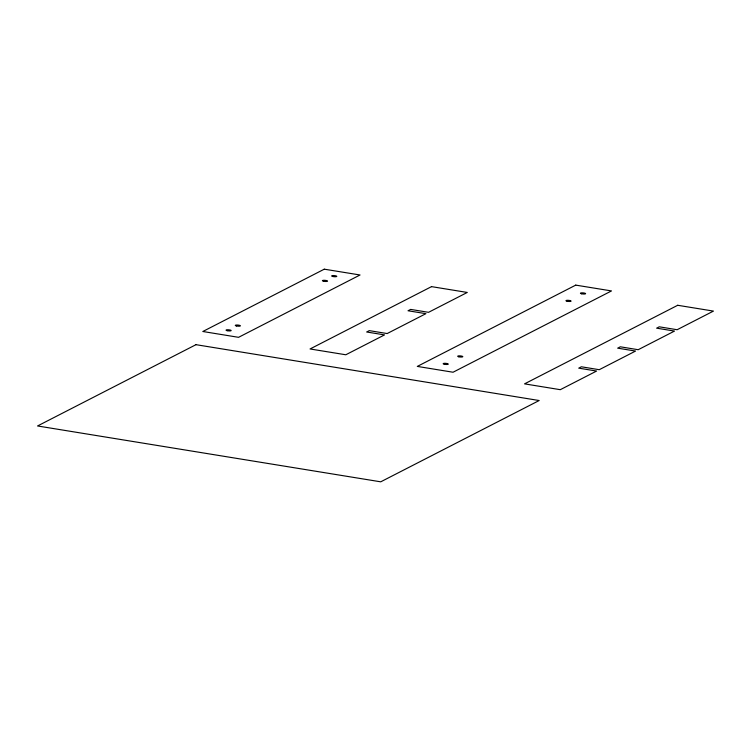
<?xml version="1.0" encoding="UTF-8"?>
<svg xmlns="http://www.w3.org/2000/svg" width="751" height="751" viewBox="0 0 751 751"><rect width="100%" height="100%" fill="white"/><g stroke="black" fill="none" stroke-linecap="round" stroke-linejoin="round"><path stroke-width="1.13" d="M324.282 269.177L202.817 331.501L238.565 337.321L360.029 274.988L324.282 269.177M195.992 344.671L37.55 425.967L380.729 481.823L539.171 400.527L195.992 344.671M431.525 286.629L310.06 348.962L345.807 354.772L384.531 334.899L366.657 331.998L369.304 330.637L387.178 333.547L425.901 313.674L408.028 310.764L410.675 309.412L428.549 312.322L467.272 292.449L431.525 286.629M575.745 285.117L417.303 366.413L453.05 372.233L611.492 290.928L575.745 285.117M677.702 305.281L524.545 383.864L560.293 389.685L596.604 371.05L578.73 368.15L581.368 366.788L599.242 369.699L635.553 351.064L617.679 348.164L620.317 346.802L638.19 349.713L674.501 331.078L656.627 328.168L659.265 326.816L677.139 329.727L713.45 311.092L677.702 305.281M227.187 330.693A2.563 0.554 4.9 0 0 231.158 330.59A2.563 0.554 4.9 0 0 227.487 329.755A2.563 0.554 4.9 0 0 227.187 330.693M236.434 325.953A2.563 0.554 4.9 0 0 240.395 325.85A2.563 0.554 4.9 0 0 236.734 325.014A2.563 0.554 4.9 0 0 236.434 325.953M332.815 276.499A2.563 0.554 4.9 0 0 336.777 276.396A2.563 0.554 4.9 0 0 333.115 275.551A2.563 0.554 4.9 0 0 332.815 276.499M323.568 281.24A2.563 0.554 4.9 0 0 327.539 281.137A2.563 0.554 4.9 0 0 323.869 280.292A2.563 0.554 4.9 0 0 323.568 281.24M444.301 364.244A2.563 0.554 4.9 0 0 448.281 364.151A2.563 0.554 4.9 0 0 444.63 363.306A2.563 0.554 4.9 0 0 444.301 364.244M458.823 356.791A2.563 0.554 4.9 0 0 462.804 356.697A2.563 0.554 4.9 0 0 459.152 355.852A2.563 0.554 4.9 0 0 458.823 356.791M567.089 301.235A2.563 0.554 4.9 0 0 571.07 301.142A2.563 0.554 4.9 0 0 567.418 300.297A2.563 0.554 4.9 0 0 567.089 301.235M581.612 293.791A2.563 0.554 4.9 0 0 585.592 293.688A2.563 0.554 4.9 0 0 581.95 292.843A2.563 0.554 4.9 0 0 581.612 293.791"/></g></svg>
